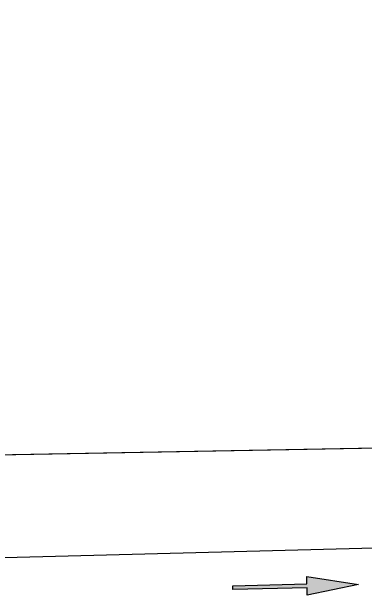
# Model space of a CAD drawing. Header units: metres. Extents: x 668617 to 675126, y 2286318 to 2293677.
# Drawn here: x 669578.77 to 669592.84, y 2287224.15 to 2287247.53 of the extents above; entities that cross this region are included whole.
import ezdxf

# ---------------------------------------------------------------- set-up
doc = ezdxf.new("R2010")
doc.units = ezdxf.units.M
doc.header["$MEASUREMENT"] = 0
for name, color, linetype in [('DMTG-PB-BANQUETAS', 251, 'Continuous'), ('DMTG-PB-LOTIFICACION', 253, 'Continuous'), ('DMTG-PB-MANZANAS', 251, 'Continuous'), ('DMTG-SH-FLECHA FRENTE', 252, 'Continuous')]:
    doc.layers.add(name, color=color, linetype=linetype)

# ---------------------------------------------------------------- blocks, each defined once
blk = doc.blocks.new('*U60')
blk.add_hatch(color=252).paths.add_polyline_path([(-2.063, 9.788), (-2.438, 7.738), (-2.138, 7.738), (-2.138, 4.788), (-1.988, 4.788), (-1.988, 7.738), (-1.688, 7.738)])
at = {"color": 252}
blk.add_lwpolyline([(-2.063, 9.788), (-2.438, 7.738), (-2.138, 7.738), (-2.138, 4.788), (-1.988, 4.788), (-1.988, 7.738), (-1.688, 7.738), (-2.063, 9.788)], dxfattribs=at)

msp = doc.modelspace()

# ---------------------------------------------------------------- linework, layer by layer
at = {"layer": 'DMTG-PB-BANQUETAS'}
msp.add_lwpolyline([(669604.45263, 2287229.71368), (669604.47218, 2287229.24653), (669604.41875, 2287228.78191), (669604.29242, 2287228.33183), (669604.09728, 2287227.90626), (669603.83741, 2287227.51816), (669603.51986, 2287227.1745), (669603.15272, 2287226.8852), (669602.74402, 2287226.65721), (669602.30482, 2287226.49645), (669601.84615, 2287226.40683), (669515.46216, 2287224.15238)], dxfattribs=at)
at = {"layer": 'DMTG-PB-LOTIFICACION'}
msp.add_line((669601.99336, 2287230.32526), (669567.91551, 2287229.70043), dxfattribs=at)
at = {"layer": 'DMTG-PB-MANZANAS'}
msp.add_lwpolyline([(669600.43413, 2287316.59254), (669600.59284, 2287298.20238), (669601.18954, 2287266.26347), (669601.99336, 2287230.32526), (669567.91551, 2287229.70043), (669516.331, 2287228.23117), (669516.58276, 2287272.21423), (669516.60735, 2287275.8145), (669516.67348, 2287286.06525), (669516.73175, 2287295.81593), (669516.83872, 2287315.21727), (669537.58742, 2287315.59545), (669545.89702, 2287315.72076), (669569.9358, 2287316.09293)], close=True, dxfattribs=at)

# ---------------------------------------------------------------- block references
at = {"layer": 'DMTG-SH-FLECHA FRENTE', "xscale": -1, "rotation": 271.4254079347353}
msp.add_blockref('*U60', (669582.73529, 2287226.55417), dxfattribs=at)

doc.saveas('drawing.dxf')
